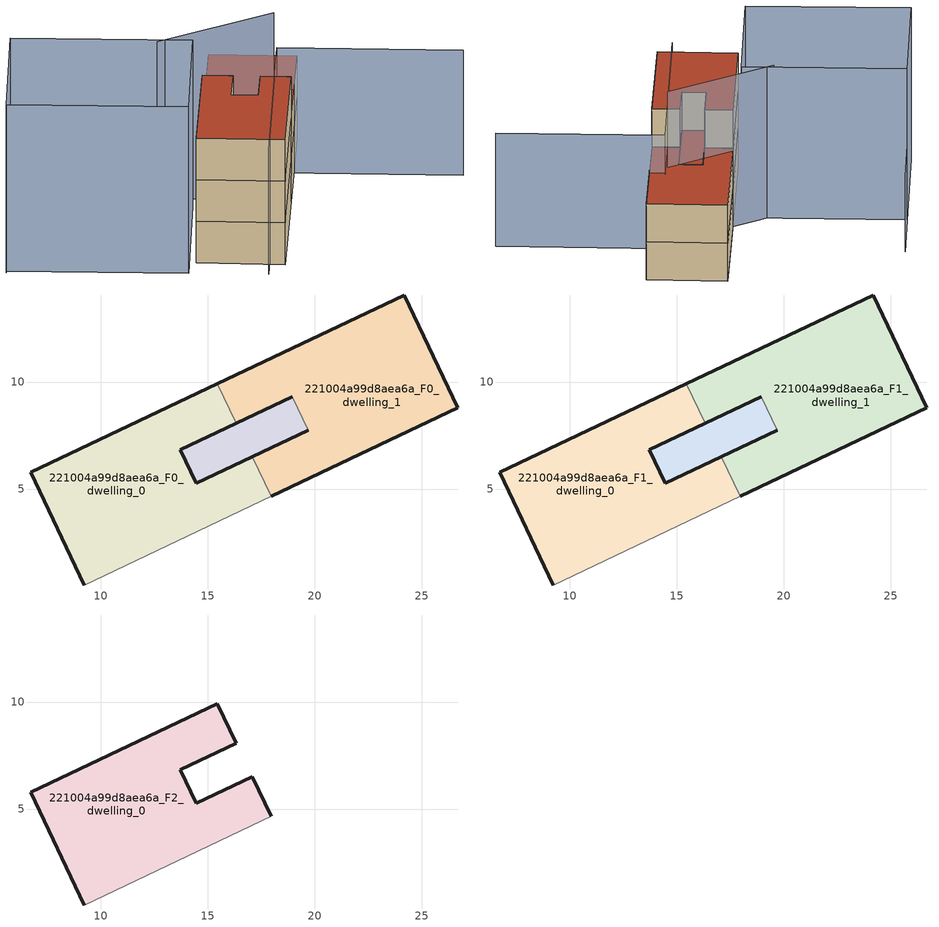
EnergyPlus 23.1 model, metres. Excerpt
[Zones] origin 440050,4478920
221004a99d8aea6a_F0_dwelling_0
 floor ground (EU_floor_Construction): 16.32,8.08 13.71,6.84 14.46,5.26 17.07,6.5 17.95,4.66 9.23,0.51 6.72,5.78 15.45,9.92 z0
 wall outside (EU_wall_Construction): 17.07,6.5 14.46,5.26 13.71,6.84 16.32,8.08 / 15.45,9.92 6.72,5.78 9.23,0.51 z0:3
 wall adiabatic (EU_wall_Construction): 9.23,0.51 17.95,4.66 z0:3
 wall to 221004a99d8aea6a_F0_dwelling_1 (EU_wall_Construction): 17.95,4.66 17.07,6.5 / 16.32,8.08 15.45,9.92 z0:3
221004a99d8aea6a_F0_dwelling_1
 floor ground (EU_floor_Construction): 24.17,14.07 26.67,8.8 17.95,4.66 17.07,6.5 19.69,7.74 18.94,9.32 16.32,8.08 15.45,9.92 z0
 wall outside (EU_wall_Construction): 16.32,8.08 18.94,9.32 / 19.69,7.74 17.07,6.5 / 17.95,4.66 26.67,8.8 24.17,14.07 15.45,9.92 z0:3
 wall to 221004a99d8aea6a_F0_circulation (EU_wall_Construction): 18.94,9.32 19.69,7.74 z0:3
221004a99d8aea6a_F0_circulation
 floor ground (EU_floor_Construction): 18.94,9.32 19.69,7.74 14.46,5.26 13.71,6.84 z0
 wall outside (EU_wall_Construction): 18.94,9.32 13.71,6.84 14.46,5.26 19.69,7.74 z0:3
221004a99d8aea6a_F1_dwelling_0
 floor to 221004a99d8aea6a_F0_dwelling_0 (EU_floor_Construction): 16.32,8.08 13.71,6.84 14.46,5.26 17.07,6.5 17.95,4.66 9.23,0.51 6.72,5.78 15.45,9.92 z3
 wall outside (EU_wall_Construction): 17.07,6.5 14.46,5.26 13.71,6.84 16.32,8.08 / 15.45,9.92 6.72,5.78 9.23,0.51 z3:6
 wall adiabatic (EU_wall_Construction): 9.23,0.51 17.95,4.66 z3:6
 wall to 221004a99d8aea6a_F1_dwelling_1 (EU_wall_Construction): 17.95,4.66 17.07,6.5 / 16.32,8.08 15.45,9.92 z3:6
221004a99d8aea6a_F1_dwelling_1
 floor to 221004a99d8aea6a_F0_dwelling_1 (EU_floor_Construction): 24.17,14.07 26.67,8.8 17.95,4.66 17.07,6.5 19.69,7.74 18.94,9.32 16.32,8.08 15.45,9.92 z3
 wall outside (EU_wall_Construction): 16.32,8.08 18.94,9.32 / 19.69,7.74 17.07,6.5 / 17.95,4.66 26.67,8.8 24.17,14.07 15.45,9.92 z3:6
 wall to 221004a99d8aea6a_F1_circulation (EU_wall_Construction): 18.94,9.32 19.69,7.74 z3:6
 roof outside (EU_roof_Construction): 26.67,8.8 24.17,14.07 15.45,9.92 16.32,8.08 18.94,9.32 19.69,7.74 17.07,6.5 17.95,4.66 z6
221004a99d8aea6a_F1_circulation
 floor to 221004a99d8aea6a_F0_circulation (EU_floor_Construction): 18.94,9.32 19.69,7.74 14.46,5.26 13.71,6.84 z3
 wall outside (EU_wall_Construction): 18.94,9.32 13.71,6.84 14.46,5.26 19.69,7.74 z3:6
 roof outside (EU_roof_Construction): 19.69,7.74 18.94,9.32 13.71,6.84 14.46,5.26 z6
221004a99d8aea6a_F2_dwelling_0
 floor to 221004a99d8aea6a_F1_dwelling_0 (EU_floor_Construction): 16.32,8.08 13.71,6.84 14.46,5.26 17.07,6.5 17.95,4.66 9.23,0.51 6.72,5.78 15.45,9.92 z6
 wall outside (EU_wall_Construction): 17.95,4.66 17.07,6.5 14.46,5.26 13.71,6.84 16.32,8.08 15.45,9.92 6.72,5.78 9.23,0.51 z6:9
 wall adiabatic (EU_wall_Construction): 9.23,0.51 17.95,4.66 z6:9
 roof outside (EU_roof_Construction): 17.95,4.66 17.07,6.5 14.46,5.26 13.71,6.84 16.32,8.08 15.45,9.92 6.72,5.78 9.23,0.51 z9
shading: 7.39,0.77 21.46,7.58 / 21.46,7.58 26.76,-3.38 z0:9; 20.5,7.28 13,11.92 / -0.17,16.16 9.02,20.69 / 9.02,20.69 14.29,9.99 / 14.29,9.99 5.1,5.46 / 5.1,5.46 -0.17,16.16 z0:12; 13.87,23.05 -0.37,16.07 z0:6
[Building]
EU S2 Campaign: North Axis=0; Terrain=City; Solar Distribution=FullExterior
[Site:Location]
Madrid: Latitude=40.5; Longitude=-3.5; Time Zone=1; Elevation=609
[SizingPeriod:WeatherFileDays]
AnnualSizingPeriod: Begin Month=1; Begin Day of Month=1; End Month=12; End Day of Month=31; Day of Week for Start Day=Monday; Use Weather File Daylight Saving Period=No; Use Weather File Rain and Snow Indicators=No
[MATERIAL]
EU_InternalMass_Material: Roughness=MediumRough; Thickness=0.1; Conductivity=1; Density=1800; Specific Heat=900; Thermal Absorptance=0.9; Solar Absorptance=0.7; Visible Absorptance=0.7
[MATERIAL:NOMASS] Roughness=MediumRough; Thermal Absorptance=0.9; Solar Absorptance=0.7; Visible Absorptance=0.7
Name | Thermal Resistance
EU_wall_NoMass | 1.60022
EU_roof_NoMass | 1.57597
EU_floor_NoMass | 0.470652
[CONSTRUCTION]
EU_wall_Construction: EU_wall_NoMass
EU_roof_Construction: EU_roof_NoMass
EU_floor_Construction: EU_floor_NoMass
EU_InternalMass_Construction: EU_InternalMass_Material
[ZONE] Type=1; Multiplier=1; Ceiling Height=autocalculate; Floor Area=autocalculate; Part of Total Floor Area=Yes
Name | Volume
221004a99d8aea6a_F0_dwelling_0; 221004a99d8aea6a_F1_dwelling_0; 221004a99d8aea6a_F2_dwelling_0; 221004a99d8aea6a_F0_dwelling_1 | 153.687
221004a99d8aea6a_F1_dwelling_1 | 153.686
221004a99d8aea6a_F0_circulation; 221004a99d8aea6a_F1_circulation | 30.3995
[INTERNALMASS] Construction=EU_InternalMass_Construction
Name | Zone or ZoneList | Surface Area
221004a99d8aea6a_F0_dwelling_0_EU_InternalMass | 221004a99d8aea6a_F0_dwelling_0 | 51.2291
221004a99d8aea6a_F0_dwelling_1_EU_InternalMass | 221004a99d8aea6a_F0_dwelling_1 | 51.2291
221004a99d8aea6a_F1_dwelling_0_EU_InternalMass | 221004a99d8aea6a_F1_dwelling_0 | 51.2291
221004a99d8aea6a_F1_dwelling_1_EU_InternalMass | 221004a99d8aea6a_F1_dwelling_1 | 51.2291
221004a99d8aea6a_F2_dwelling_0_EU_InternalMass | 221004a99d8aea6a_F2_dwelling_0 | 113.541
[OTHEREQUIPMENT] Fuel Type=Electricity; Design Level Calculation Method=Watts/Area; Power per Zone Floor Area=1; Fraction Latent=0; Fraction Radiant=0; Fraction Lost=0; Carbon Dioxide Generation Rate=0; EndUse Subcategory=EU_Step8_InternalGains
Name | Zone or ZoneList or Space or SpaceList | Schedule
EU_Step8_InternalGain_221004a99d8aea6a_F0_dwelling_0_f000 | 221004a99d8aea6a_F0_dwelling_0 | EU_Step8_GainSchedule_221004a99d8aea6a_F0_dwelling_0_f000
EU_Step8_InternalGain_221004a99d8aea6a_F0_dwelling_1_f000 | 221004a99d8aea6a_F0_dwelling_1 | EU_Step8_GainSchedule_221004a99d8aea6a_F0_dwelling_1_f000
EU_Step8_InternalGain_221004a99d8aea6a_F1_dwelling_0_f000 | 221004a99d8aea6a_F1_dwelling_0 | EU_Step8_GainSchedule_221004a99d8aea6a_F1_dwelling_0_f000
EU_Step8_InternalGain_221004a99d8aea6a_F1_dwelling_1_f000 | 221004a99d8aea6a_F1_dwelling_1 | EU_Step8_GainSchedule_221004a99d8aea6a_F1_dwelling_1_f000
EU_Step8_InternalGain_221004a99d8aea6a_F2_dwelling_0_f000 | 221004a99d8aea6a_F2_dwelling_0 | EU_Step8_GainSchedule_221004a99d8aea6a_F2_dwelling_0_f000
[ZONEINFILTRATION:DESIGNFLOWRATE] Schedule=EU_AlwaysOn; Design Flow Rate Calculation Method=Flow/Area; Flow Rate per Floor Area=0.0005; Constant Term Coefficient=1; Temperature Term Coefficient=0; Velocity Term Coefficient=0; Velocity Squared Term Coefficient=0
Name | Zone or ZoneList or Space or SpaceList
EU_Circulation_Infiltration_221004a99d8aea6a_F0_circulation | 221004a99d8aea6a_F0_circulation
EU_Circulation_Infiltration_221004a99d8aea6a_F1_circulation | 221004a99d8aea6a_F1_circulation
[ZONEVENTILATION:DESIGNFLOWRATE] Schedule=EU_AlwaysOn; Design Flow Rate Calculation Method=AirChanges/Hour; Air Changes per Hour=0.480704; Ventilation Type=Natural; Fan Pressure Rise=0; Fan Total Efficiency=1; Constant Term Coefficient=1; Temperature Term Coefficient=0; Velocity Term Coefficient=0; Velocity Squared Term Coefficient=0; Minimum Indoor Temperature=-100; Maximum Indoor Temperature=100; Delta Temperature=-100; Minimum Outdoor Temperature=-100; Maximum Outdoor Temperature=100; Maximum Wind Speed=40
Name | Zone or ZoneList or Space or SpaceList
EU_ConstantAir_221004a99d8aea6a_F0_dwelling_0 | 221004a99d8aea6a_F0_dwelling_0
EU_ConstantAir_221004a99d8aea6a_F0_dwelling_1 | 221004a99d8aea6a_F0_dwelling_1
EU_ConstantAir_221004a99d8aea6a_F1_dwelling_0 | 221004a99d8aea6a_F1_dwelling_0
EU_ConstantAir_221004a99d8aea6a_F1_dwelling_1 | 221004a99d8aea6a_F1_dwelling_1
EU_ConstantAir_221004a99d8aea6a_F2_dwelling_0 | 221004a99d8aea6a_F2_dwelling_0
[HVACTEMPLATE:THERMOSTAT] Constant Heating Setpoint=20; Constant Cooling Setpoint=50
EU_HeatOnly_221004a99d8aea6a_F0_dwelling_0; EU_HeatOnly_221004a99d8aea6a_F0_dwelling_1; EU_HeatOnly_221004a99d8aea6a_F1_dwelling_0; EU_HeatOnly_221004a99d8aea6a_F1_dwelling_1; EU_HeatOnly_221004a99d8aea6a_F2_dwelling_0
[HVACTEMPLATE:ZONE:IDEALLOADSAIRSYSTEM] System Availability Schedule=EU_AlwaysOn; Maximum Heating Supply Air Temperature=50; Minimum Cooling Supply Air Temperature=13; Maximum Heating Supply Air Humidity Ratio=0.0156; Minimum Cooling Supply Air Humidity Ratio=0.0077; Heating Limit=NoLimit; Cooling Limit=NoLimit; Heating Availability Schedule=EU_AlwaysOn; Cooling Availability Schedule=EU_CoolingOff; Dehumidification Control Type=ConstantSensibleHeatRatio; Cooling Sensible Heat Ratio=0.7; Dehumidification Setpoint=60; Humidification Control Type=None; Humidification Setpoint=30; Outdoor Air Method=None; Outdoor Air Flow Rate per Person=0.00944; Outdoor Air Flow Rate per Zone Floor Area=0; Outdoor Air Flow Rate per Zone=0; Demand Controlled Ventilation Type=None; Outdoor Air Economizer Type=NoEconomizer; Heat Recovery Type=None; Sensible Heat Recovery Effectiveness=0.7; Latent Heat Recovery Effectiveness=0.65
Name | Template Thermostat
221004a99d8aea6a_F0_dwelling_0 | EU_HeatOnly_221004a99d8aea6a_F0_dwelling_0
221004a99d8aea6a_F0_dwelling_1 | EU_HeatOnly_221004a99d8aea6a_F0_dwelling_1
221004a99d8aea6a_F1_dwelling_0 | EU_HeatOnly_221004a99d8aea6a_F1_dwelling_0
221004a99d8aea6a_F1_dwelling_1 | EU_HeatOnly_221004a99d8aea6a_F1_dwelling_1
221004a99d8aea6a_F2_dwelling_0 | EU_HeatOnly_221004a99d8aea6a_F2_dwelling_0
[SIZING:ZONE] Zone Cooling Design Supply Air Temperature Input Method=SupplyAirTemperature; Zone Cooling Design Supply Air Temperature=13; Zone Heating Design Supply Air Temperature Input Method=SupplyAirTemperature; Zone Heating Design Supply Air Temperature=50; Zone Cooling Design Supply Air Humidity Ratio=0.008; Zone Heating Design Supply Air Humidity Ratio=0.008; Cooling Design Air Flow Method=DesignDay; Cooling Design Air Flow Rate=0; Cooling Minimum Air Flow per Zone Floor Area=0.000762; Cooling Minimum Air Flow=0; Cooling Minimum Air Flow Fraction=0.2; Heating Design Air Flow Method=DesignDay; Heating Design Air Flow Rate=0; Heating Maximum Air Flow per Zone Floor Area=0.002032; Heating Maximum Air Flow=0.141576; Heating Maximum Air Flow Fraction=0.3; Account for Dedicated Outdoor Air System=No; Dedicated Outdoor Air System Control Strategy=NeutralSupplyAir; Dedicated Outdoor Air Low Setpoint Temperature for Design=autosize; Dedicated Outdoor Air High Setpoint Temperature for Design=autosize; Zone Load Sizing Method=Sensible Load Only No Latent Load; Zone Latent Cooling Design Supply Air Humidity Ratio Input Method=HumidityRatioDifference; Zone Cooling Design Supply Air Humidity Ratio Difference=0.005; Zone Latent Heating Design Supply Air Humidity Ratio Input Method=HumidityRatioDifference; Zone Humidification Design Supply Air Humidity Ratio Difference=0.005
221004a99d8aea6a_F0_dwelling_0; 221004a99d8aea6a_F0_dwelling_1; 221004a99d8aea6a_F1_dwelling_0; 221004a99d8aea6a_F1_dwelling_1; 221004a99d8aea6a_F2_dwelling_0
[SCHEDULE:CONSTANT]
Name | Hourly Value
EU_AlwaysOn | 1
EU_CoolingOff | 0
[SCHEDULE:FILE] Column Number=1; Rows to Skip at Top=0; Number of Hours of Data=8760; Column Separator=Comma; Interpolate to Timestep=No; Minutes per Item=60; Adjust Schedule for Daylight Savings=Yes
Name | File
EU_Step8_GainSchedule_221004a99d8aea6a_F0_dwelling_0_f000 | ../../schedules/221004a99d8aea6a/221004a99d8aea6a_F0_dwelling_0_f000_gain.csv
EU_Step8_GainSchedule_221004a99d8aea6a_F0_dwelling_1_f000 | ../../schedules/221004a99d8aea6a/221004a99d8aea6a_F0_dwelling_1_f000_gain.csv
EU_Step8_GainSchedule_221004a99d8aea6a_F1_dwelling_0_f000 | ../../schedules/221004a99d8aea6a/221004a99d8aea6a_F1_dwelling_0_f000_gain.csv
EU_Step8_GainSchedule_221004a99d8aea6a_F1_dwelling_1_f000 | ../../schedules/221004a99d8aea6a/221004a99d8aea6a_F1_dwelling_1_f000_gain.csv
EU_Step8_GainSchedule_221004a99d8aea6a_F2_dwelling_0_f000 | ../../schedules/221004a99d8aea6a/221004a99d8aea6a_F2_dwelling_0_f000_gain.csv
